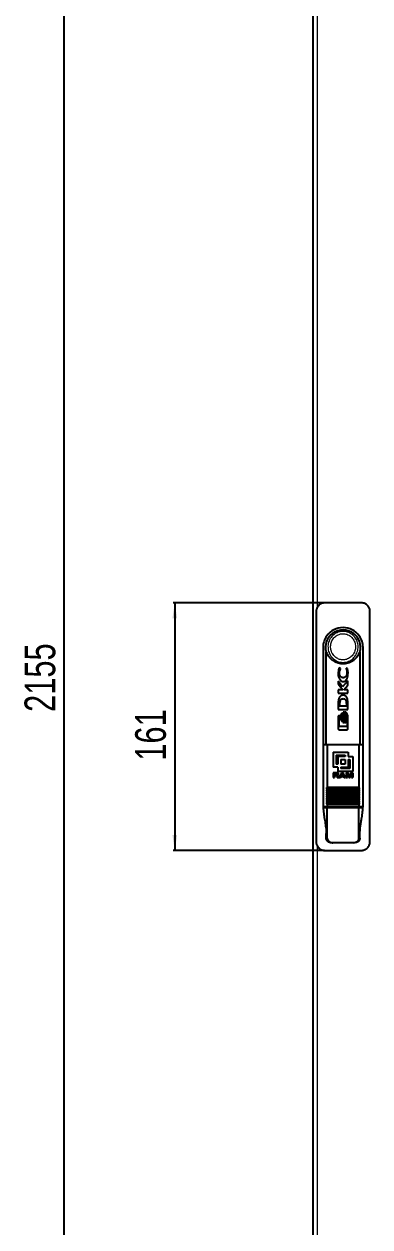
# Model space of a CAD drawing. Header units: millimetres. Extents: x -367 to 1520, y -1456 to 1043.
# Drawn here: x -367 to -142, y -522 to 261 of the extents above; entities that cross this region are included whole.
import ezdxf

# ---------------------------------------------------------------- set-up
doc = ezdxf.new("R2010")
doc.units = ezdxf.units.MM
doc.layers.add('FORMAT', color=7, linetype='Continuous')
doc.styles.add('SLDTEXTSTYLE0', font='TXT', dxfattribs={"width": 0.75})
doc.dimstyles.new('SLDDIMSTYLE0', dxfattribs={"dimtxt": 20, "dimasz": 10, "dimexe": 0, "dimexo": 0.0625, "dimgap": 5, "dimtad": 2, "dimdec": 1, "dimrnd": 1e-09, "dimzin": 12, "dimdsep": 46, "dimtxsty": 'SLDTEXTSTYLE0', "dimsah": 1, "dimcen": 0.09, "dimadec": 0, "dimazin": 3, "dimtfac": 1, "dimtofl": 0, "dimtmove": 0, "dimatfit": 3, "dimfxl": 0, "dimfrac": 2, "dimtolj": 1, "dimtzin": 12, "dimarcsym": 0})

# ---------------------------------------------------------------- blocks, each defined once
blk = doc.blocks.new('_D_1')
at = {"layer": 'FORMAT'}
for p, q in [((-178.99, 880.88), (-341.98, 880.88)), ((-340.98, -1274.12), (-340.98, 880.88)), ((-178.99, -1274.12), (-341.98, -1274.12))]:
    blk.add_line(p, q, dxfattribs=at)
for points in [[(-340.98, 880.88), (-342.52, 870.88), (-339.44, 870.88)], [(-340.98, -1274.12), (-339.44, -1264.12), (-342.52, -1264.12)]]:
    blk.add_solid(points, dxfattribs=at)
at = {"layer": 'FORMAT', "insert": (-366.76, -187.04), "char_height": 20, "attachment_point": 1, "rotation": 90, "style": 'SLDTEXTSTYLE0'}
blk.add_mtext('2155', dxfattribs=at)
blk = doc.blocks.new('_D_2')
at = {"layer": 'FORMAT'}
for p, q in [((-171.49, -116.12), (-269.98, -116.12)), ((-268.98, -116.12), (-268.98, -277.12)), ((-171.49, -277.12), (-269.98, -277.12))]:
    blk.add_line(p, q, dxfattribs=at)
for points in [[(-268.98, -116.12), (-270.52, -126.12), (-267.44, -126.12)], [(-268.98, -277.12), (-267.44, -267.12), (-270.52, -267.12)]]:
    blk.add_solid(points, dxfattribs=at)
at = {"layer": 'FORMAT', "insert": (-294.76, -218.79), "char_height": 20, "attachment_point": 1, "rotation": 90, "style": 'SLDTEXTSTYLE0'}
blk.add_mtext('161', dxfattribs=at)

msp = doc.modelspace()

# ---------------------------------------------------------------- linework, layer by layer
at = {"color": 7, "linetype": 'Continuous', "lineweight": 25}
for p, q in [((-178.98, -1274.12), (-178.98, 880.88)), ((-147.48, -116.12), (-171.48, -116.12)), ((-176.98, -121.62), (-176.98, -271.62)), ((-141.98, -271.62), (-141.98, -121.62)), ((-172.48, -145.12), (-172.48, -248.12)), ((-170.48, -208.12), (-170.48, -148.12)), ((-170.48, -148.12), (-170.47, -148.12)), ((-148.48, -148.12), (-148.48, -208.12)), ((-148.48, -148.12), (-148.48, -148.12)), ((-146.48, -248.12), (-146.48, -145.12)), ((-162.17, -158.44), (-162.7, -161.6)), ((-161.09, -158.82), (-162.17, -158.44)), ((-161.09, -159.11), (-161.09, -158.82)), ((-156.69, -158.84), (-157.49, -158.56)), ((-157.49, -158.56), (-157.49, -158.8)), ((-156.25, -161.62), (-156.69, -158.84)), ((-159.83, -170.79), (-162.62, -166.99)), ((-162.62, -166.99), (-162.62, -168.69)), ((-162.62, -168.69), (-159.67, -172.68)), ((-156.33, -166.9), (-159.83, -170.79)), ((-158.97, -172.68), (-156.33, -169.64)), ((-156.33, -169.64), (-156.33, -166.9)), ((-159.67, -172.68), (-162.62, -172.68)), ((-162.62, -172.68), (-162.62, -174.9)), ((-162.62, -174.9), (-156.33, -174.9)), ((-156.33, -172.68), (-158.97, -172.68)), ((-156.36, -180.48), (-156.53, -178.86)), ((-156.33, -174.9), (-156.33, -172.68)), ((-162.62, -181.3), (-162.62, -185.54)), ((-162.62, -185.54), (-156.33, -185.54)), ((-161.66, -180.64), (-161.74, -181.61)), ((-161.74, -181.61), (-161.74, -183.17)), ((-161.74, -183.17), (-157.11, -183.17)), ((-159.52, -187.77), (-159.75, -187.62)), ((-158.78, -187.24), (-159.45, -187.24)), ((-157.69, -187.24), (-158.38, -187.24)), ((-157.11, -183.17), (-157.11, -181.75)), ((-156.33, -181.48), (-156.36, -180.48)), ((-156.33, -181.5), (-156.33, -181.48)), ((-156.33, -181.52), (-156.33, -181.5)), ((-156.33, -185.54), (-156.33, -181.52)), ((-162.62, -190.12), (-162.62, -197.97)), ((-162.11, -196.51), (-162.11, -190.26)), ((-162.11, -190.26), (-161.53, -190.26)), ((-161.53, -189.47), (-161.96, -189.47)), ((-161.53, -190.26), (-161.53, -189.47)), ((-159.8, -193.44), (-159.54, -193.3)), ((-159.6, -193.91), (-158.93, -193.91)), ((-159.39, -193.19), (-159.14, -192.91)), ((-159.14, -188.17), (-159.38, -187.89)), ((-159.04, -190.54), (-158.76, -188.98)), ((-158.76, -192.11), (-159.04, -190.54)), ((-158.76, -188.98), (-158.99, -188.42)), ((-158.99, -192.67), (-158.76, -192.11)), ((-158.53, -193.91), (-157.84, -193.91)), ((-156.82, -192.83), (-156.82, -196.51)), ((-156.33, -197.97), (-156.33, -190.12)), ((-156.82, -196.51), (-162.11, -196.51)), ((-161.96, -198.62), (-156.99, -198.62)), ((-172.44, -208.12), (-172.44, -248.62)), ((-172.44, -208.12), (-169.82, -208.12)), ((-169.82, -208.12), (-149.13, -208.12)), ((-169.82, -208.12), (-169.82, -236.12)), ((-149.13, -208.12), (-149.13, -236.12)), ((-149.13, -208.12), (-146.51, -208.12)), ((-146.51, -208.12), (-146.51, -248.62)), ((-165.82, -213.12), (-156.06, -213.12)), ((-165.82, -213.12), (-165.82, -222.88)), ((-163.87, -215.07), (-163.87, -220.93)), ((-163.87, -215.07), (-158.01, -215.07)), ((-162.89, -216.05), (-162.89, -220.93)), ((-158.01, -216.05), (-162.89, -216.05)), ((-160.94, -218), (-160.94, -220.93)), ((-160.94, -218), (-158.01, -218)), ((-158.01, -215.07), (-158.01, -216.05)), ((-158.01, -218), (-158.01, -220.93)), ((-156.06, -213.12), (-156.06, -216.05)), ((-156.06, -216.05), (-153.13, -216.05)), ((-156.06, -218), (-156.06, -222.88)), ((-156.06, -218), (-155.08, -218)), ((-155.08, -218), (-155.08, -223.86)), ((-153.13, -216.05), (-153.13, -225.81)), ((-162.89, -222.88), (-165.82, -222.88)), ((-163.75, -226.68), (-165.82, -226.68)), ((-165.82, -226.68), (-165.82, -229.65)), ((-162.89, -220.93), (-163.87, -220.93)), ((-162.89, -222.88), (-162.89, -225.81)), ((-153.13, -225.81), (-162.89, -225.81)), ((-160.44, -226.68), (-161.97, -229.65)), ((-158.01, -220.93), (-160.94, -220.93)), ((-160.94, -222.88), (-160.94, -223.86)), ((-160.94, -222.88), (-156.06, -222.88)), ((-155.08, -223.86), (-160.94, -223.86)), ((-159.41, -226.68), (-160.44, -226.68)), ((-157.86, -229.65), (-159.41, -226.68)), ((-156.09, -226.68), (-157.4, -226.68)), ((-157.4, -226.68), (-157.4, -229.65)), ((-155.23, -228.94), (-156.09, -226.68)), ((-154.39, -226.68), (-155.23, -228.94)), ((-153.06, -226.68), (-154.39, -226.68)), ((-153.06, -226.68), (-153.06, -229.65)), ((-165.82, -229.65), (-164.94, -229.65)), ((-164.94, -227.18), (-164.94, -227.98)), ((-164.94, -227.18), (-163.87, -227.18)), ((-163.91, -227.98), (-164.94, -227.98)), ((-164.94, -228.47), (-164.94, -229.65)), ((-164.94, -228.47), (-164.01, -228.47)), ((-163.38, -228.95), (-163.37, -229.27)), ((-163.24, -229.65), (-162.28, -229.65)), ((-162.45, -229.22), (-162.47, -228.86)), ((-162.45, -229.22), (-162.45, -229.23)), ((-162.28, -229.56), (-162.28, -229.65)), ((-161.97, -229.65), (-161.04, -229.65)), ((-161.04, -229.65), (-160.75, -229.04)), ((-160.75, -229.04), (-159.08, -229.04)), ((-160.52, -228.55), (-159.92, -227.28)), ((-159.32, -228.55), (-160.52, -228.55)), ((-159.92, -227.28), (-159.32, -228.55)), ((-159.08, -229.04), (-158.79, -229.65)), ((-158.79, -229.65), (-157.86, -229.65)), ((-157.4, -229.65), (-156.56, -229.65)), ((-156.56, -227.26), (-156.56, -229.65)), ((-156.56, -227.26), (-155.69, -229.65)), ((-155.69, -229.65), (-154.77, -229.65)), ((-154.77, -229.65), (-153.9, -227.26)), ((-153.9, -227.26), (-153.9, -229.65)), ((-153.9, -229.65), (-153.06, -229.65)), ((-170.08, -236.22), (-169.87, -236.22)), ((-149.08, -236.22), (-169.87, -236.22)), ((-149.08, -237.62), (-169.87, -237.62)), ((-149.08, -239.02), (-169.87, -239.02)), ((-149.08, -240.42), (-169.87, -240.42)), ((-149.08, -241.82), (-169.87, -241.82)), ((-149.08, -236.22), (-148.88, -236.22)), ((-172.44, -248.62), (-169.82, -248.62)), ((-172.44, -249.12), (-169.82, -249.12)), ((-170.48, -249.12), (-170.48, -248.62)), ((-149.08, -243.22), (-169.87, -243.22)), ((-149.08, -244.62), (-169.87, -244.62)), ((-149.08, -246.02), (-169.87, -246.02)), ((-169.82, -247.32), (-169.82, -248.62)), ((-169.82, -248.62), (-149.13, -248.62)), ((-169.82, -269.12), (-169.82, -249.12)), ((-169.82, -249.12), (-149.13, -249.12)), ((-149.13, -247.32), (-149.13, -248.62)), ((-149.13, -248.62), (-146.51, -248.62)), ((-149.13, -269.12), (-149.13, -249.12)), ((-149.13, -249.12), (-146.51, -249.12)), ((-148.48, -248.62), (-148.48, -249.12)), ((-170.44, -269.12), (-170.44, -266.03)), ((-148.52, -269.12), (-148.52, -266.03)), ((-166.2, -272.12), (-167.14, -272.12)), ((-152.75, -272.12), (-166.2, -272.12)), ((-151.81, -272.12), (-152.75, -272.12)), ((-171.48, -277.12), (-147.48, -277.12))]:
    msp.add_line(p, q, dxfattribs=at)
at = {"color": 8, "linetype": 'Continuous', "lineweight": 18}
for p, q in [((-176.38, 878.28), (-176.38, -119.15)), ((-169.82, -236.12), (-149.13, -236.12)), ((-170.44, -269.12), (-169.82, -269.12)), ((-149.13, -269.12), (-148.52, -269.12)), ((-176.38, -274.11), (-176.38, -1271.52))]:
    msp.add_line(p, q, dxfattribs=at)
at = {"color": 7, "linetype": 'Continuous', "lineweight": 25}
for centre, radius, start, end in [((-159.48, -145.12), 13, 35.39435, 144.60565), ((-159.48, -145.12), 13, 144.60565, 180), ((-159.48, -145.12), 11.4, 344.74488, 195.25752), ((-159.48, -145.12), 13, 0, 35.39435), ((-159.48, -248.12), 13, 180, 184.41172), ((-159.48, -248.12), 13, 355.58829, 0)]:
    msp.add_arc(centre, radius, start, end, dxfattribs=at)
for points, knots in [([(-171.48, -116.12), (-171.55, -116.12), (-171.78, -116.12), (-172.16, -116.16), (-172.62, -116.23), (-173, -116.33), (-173.4, -116.46), (-173.82, -116.63), (-174.29, -116.89), (-174.65, -117.12), (-175.05, -117.43), (-175.48, -117.83), (-175.88, -118.3), (-176.22, -118.82), (-176.51, -119.37), (-176.73, -119.95), (-176.87, -120.49), (-176.96, -121.01), (-176.97, -121.42), (-176.98, -121.62)], [0, 0, 0, 0, 0.026495, 0.079728, 0.133428, 0.187603, 0.214828, 0.281033, 0.343431, 0.401461, 0.429631, 0.518987, 0.603551, 0.644369, 0.733725, 0.818289, 0.859107, 0.929331, 1, 1, 1, 1]), ([(-141.98, -121.62), (-141.99, -121.31), (-142.02, -120.7), (-142.26, -119.8), (-142.64, -118.94), (-143.16, -118.17), (-143.8, -117.49), (-144.54, -116.94), (-145.37, -116.51), (-146.16, -116.26), (-146.87, -116.14), (-147.27, -116.13), (-147.48, -116.12)], [0, 0, 0, 0, 0.105841, 0.214751, 0.320592, 0.429503, 0.535345, 0.644257, 0.7501, 0.859012, 0.929074, 1, 1, 1, 1]), ([(-148.48, -148.12), (-148.51, -148.21), (-148.58, -148.4), (-148.72, -148.43), (-148.84, -148.4), (-148.89, -148.33), (-148.92, -148.34), (-148.95, -148.38), (-149.03, -148.53), (-149.19, -148.9), (-149.44, -149.48), (-149.89, -150.37), (-150.58, -151.42), (-151.64, -152.63), (-152.96, -153.74), (-154.53, -154.67), (-156.26, -155.34), (-158.09, -155.71), (-159.97, -155.79), (-161.84, -155.55), (-163.66, -155), (-165.34, -154.17), (-166.87, -153.06), (-168.02, -151.86), (-168.87, -150.68), (-169.37, -149.79), (-169.7, -149.03), (-169.88, -148.62), (-169.99, -148.41), (-170.02, -148.36), (-170.05, -148.34), (-170.08, -148.35), (-170.16, -148.42), (-170.28, -148.43), (-170.4, -148.33), (-170.45, -148.19), (-170.47, -148.12)], [0, 0, 0, 0, 0.029866, 0.060771, 0.080581, 0.084244, 0.085862, 0.08847, 0.091879, 0.103764, 0.126235, 0.148889, 0.193609, 0.239219, 0.292874, 0.34803, 0.402686, 0.458886, 0.514249, 0.571205, 0.626758, 0.683939, 0.739166, 0.796042, 0.832708, 0.869862, 0.888172, 0.906854, 0.910284, 0.912985, 0.914825, 0.916689, 0.924521, 0.95598, 0.977796, 1, 1, 1, 1]), ([(-162.7, -161.6), (-162.68, -162.19), (-162.62, -163.37), (-162.12, -165.08), (-161.38, -166.39), (-160.56, -167.04), (-160, -167.27), (-159.71, -167.3), (-159.56, -167.31)], [0, 0, 0, 0, 0.250282, 0.499393, 0.748791, 0.874699, 0.937286, 1, 1, 1, 1]), ([(-161.88, -161.54), (-161.85, -161.1), (-161.79, -160.23), (-161.32, -159.48), (-161.09, -159.11)], [0, 0, 0, 0, 0.500963, 1, 1, 1, 1]), ([(-159.41, -164.8), (-159.59, -164.79), (-159.97, -164.75), (-160.48, -164.49), (-160.92, -164.14), (-161.4, -163.55), (-161.8, -162.67), (-161.85, -161.92), (-161.88, -161.54)], [0, 0, 0, 0, 0.124416, 0.248357, 0.373982, 0.500169, 0.7494, 1, 1, 1, 1]), ([(-159.56, -167.31), (-159.25, -167.28), (-158.63, -167.23), (-157.81, -166.76), (-157.2, -166.06), (-156.64, -164.96), (-156.3, -163.45), (-156.27, -162.23), (-156.25, -161.62)], [0, 0, 0, 0, 0.125262, 0.250124, 0.375384, 0.500707, 0.750322, 1, 1, 1, 1]), ([(-156.94, -161.54), (-156.96, -161.92), (-157.02, -162.67), (-157.41, -163.54), (-157.88, -164.13), (-158.32, -164.5), (-158.84, -164.75), (-159.22, -164.79), (-159.41, -164.8)], [0, 0, 0, 0, 0.249965, 0.497821, 0.623014, 0.748581, 0.874284, 1, 1, 1, 1]), ([(-157.49, -158.8), (-157.33, -159.24), (-156.99, -160.12), (-156.95, -161.07), (-156.94, -161.54)], [0, 0, 0, 0, 0.500084, 1, 1, 1, 1]), ([(-161.97, -177.77), (-162.1, -178.04), (-162.36, -178.59), (-162.56, -179.79), (-162.59, -180.7), (-162.62, -181.3)], [0, 0, 0, 0, 0.249362, 0.499672, 1, 1, 1, 1]), ([(-156.53, -178.86), (-156.62, -178.56), (-156.8, -177.96), (-157.31, -177.17), (-158, -176.54), (-158.86, -176.13), (-159.81, -176.09), (-160.7, -176.4), (-161.44, -177), (-161.79, -177.51), (-161.97, -177.77)], [0, 0, 0, 0, 0.125557, 0.25014, 0.375477, 0.500068, 0.624419, 0.749377, 0.874071, 1, 1, 1, 1]), ([(-159.46, -178.62), (-159.74, -178.63), (-160.17, -178.64), (-160.71, -178.82), (-161.06, -179.07), (-161.3, -179.42), (-161.52, -179.95), (-161.6, -180.36), (-161.66, -180.64)], [0, 0, 0, 0, 0.249432, 0.37514, 0.499356, 0.623458, 0.749245, 1, 1, 1, 1]), ([(-157.11, -181.75), (-157.12, -181.38), (-157.14, -180.63), (-157.34, -179.67), (-157.82, -179.07), (-158.49, -178.67), (-159.07, -178.64), (-159.46, -178.62)], [0, 0, 0, 0, 0.248427, 0.497372, 0.622903, 0.74851, 1, 1, 1, 1]), ([(-159.75, -187.62), (-159.88, -187.68), (-160.13, -187.81), (-160.55, -188.22), (-160.9, -188.85), (-161.15, -189.68), (-161.18, -190.25), (-161.19, -190.54)], [0, 0, 0, 0, 0.1246, 0.248977, 0.500405, 0.749333, 1, 1, 1, 1]), ([(-160.68, -190.54), (-160.64, -190.02), (-160.56, -189.24), (-160.11, -188.28), (-159.71, -187.94), (-159.52, -187.77)], [0, 0, 0, 0, 0.4989654, 0.749922, 1, 1, 1, 1]), ([(-159.45, -187.24), (-159.32, -187.33), (-159.06, -187.51), (-158.69, -188.01), (-158.22, -188.99), (-158.15, -189.92), (-158.11, -190.54)], [0, 0, 0, 0, 0.1256783, 0.2511395, 0.5015899, 1, 1, 1, 1]), ([(-157.43, -190.54), (-157.48, -189.92), (-157.55, -189), (-158.01, -188.01), (-158.39, -187.51), (-158.65, -187.33), (-158.78, -187.24)], [0, 0, 0, 0, 0.496168, 0.747703, 0.874111, 1, 1, 1, 1]), ([(-158.38, -187.24), (-158.25, -187.33), (-158, -187.51), (-157.62, -188.01), (-157.15, -188.99), (-157.09, -189.92), (-157.04, -190.54)], [0, 0, 0, 0, 0.125677, 0.251137, 0.501585, 1, 1, 1, 1]), ([(-156.33, -190.12), (-156.35, -189.85), (-156.4, -189.3), (-156.7, -188.53), (-157.02, -187.93), (-157.35, -187.48), (-157.57, -187.32), (-157.69, -187.24)], [0, 0, 0, 0, 0.249822, 0.49931, 0.748741, 0.874879, 1, 1, 1, 1]), ([(-161.96, -189.47), (-162.05, -189.48), (-162.22, -189.5), (-162.44, -189.65), (-162.56, -189.83), (-162.61, -189.99), (-162.62, -190.08), (-162.62, -190.12)], [0, 0, 0, 0, 0.249445, 0.498999, 0.74851, 0.873859, 1, 1, 1, 1]), ([(-161.19, -190.54), (-161.18, -190.82), (-161.15, -191.38), (-160.91, -192.2), (-160.57, -192.82), (-160.18, -193.24), (-159.93, -193.37), (-159.8, -193.44)], [0, 0, 0, 0, 0.2487307, 0.4973773, 0.750528, 0.8752331, 1, 1, 1, 1]), ([(-159.54, -193.3), (-159.73, -193.13), (-160.12, -192.78), (-160.56, -191.83), (-160.64, -191.06), (-160.68, -190.54)], [0, 0, 0, 0, 0.249575, 0.500842, 1, 1, 1, 1]), ([(-159.38, -187.89), (-159.55, -188.06), (-159.88, -188.42), (-160.28, -189.33), (-160.34, -190.05), (-160.38, -190.54)], [0, 0, 0, 0, 0.2501927, 0.5001584, 1, 1, 1, 1]), ([(-160.38, -190.54), (-160.34, -191.02), (-160.28, -191.75), (-159.89, -192.65), (-159.55, -193.01), (-159.39, -193.19)], [0, 0, 0, 0, 0.499584, 0.749527, 1, 1, 1, 1]), ([(-159.87, -190.54), (-159.84, -190.12), (-159.8, -189.48), (-159.5, -188.69), (-159.26, -188.34), (-159.14, -188.17)], [0, 0, 0, 0, 0.50146, 0.750257, 1, 1, 1, 1]), ([(-159.14, -192.91), (-159.26, -192.74), (-159.5, -192.39), (-159.79, -191.59), (-159.84, -190.96), (-159.87, -190.54)], [0, 0, 0, 0, 0.250895, 0.500775, 1, 1, 1, 1]), ([(-158.11, -190.54), (-158.16, -191.19), (-158.23, -192.16), (-158.75, -193.18), (-159.17, -193.68), (-159.46, -193.83), (-159.6, -193.91)], [0, 0, 0, 0, 0.497146, 0.748374, 0.87465, 1, 1, 1, 1]), ([(-158.99, -188.42), (-159.16, -188.75), (-159.49, -189.42), (-159.53, -190.17), (-159.55, -190.54)], [0, 0, 0, 0, 0.498433, 1, 1, 1, 1]), ([(-159.55, -190.54), (-159.53, -190.92), (-159.49, -191.67), (-159.16, -192.34), (-158.99, -192.67)], [0, 0, 0, 0, 0.501471, 1, 1, 1, 1]), ([(-158.93, -193.91), (-158.78, -193.83), (-158.49, -193.68), (-158.07, -193.18), (-157.56, -192.16), (-157.48, -191.19), (-157.43, -190.54)], [0, 0, 0, 0, 0.125292, 0.251009, 0.501049, 1, 1, 1, 1]), ([(-157.04, -190.54), (-157.09, -191.19), (-157.16, -192.16), (-157.68, -193.18), (-158.1, -193.68), (-158.39, -193.83), (-158.53, -193.91)], [0, 0, 0, 0, 0.497154, 0.74838, 0.874653, 1, 1, 1, 1]), ([(-157.84, -193.91), (-157.72, -193.85), (-157.5, -193.74), (-157.13, -193.39), (-156.94, -193.05), (-156.82, -192.83)], [0, 0, 0, 0, 0.248111, 0.495863, 1, 1, 1, 1]), ([(-162.62, -197.97), (-162.62, -198.01), (-162.61, -198.1), (-162.56, -198.26), (-162.44, -198.44), (-162.22, -198.59), (-162.05, -198.61), (-161.96, -198.62)], [0, 0, 0, 0, 0.125388, 0.250591, 0.500192, 0.749805, 1, 1, 1, 1]), ([(-156.99, -198.62), (-156.9, -198.61), (-156.73, -198.59), (-156.51, -198.44), (-156.39, -198.26), (-156.34, -198.1), (-156.33, -198.01), (-156.33, -197.97)], [0, 0, 0, 0, 0.249437, 0.498997, 0.748516, 0.87386, 1, 1, 1, 1]), ([(-162.35, -227.52), (-162.36, -227.42), (-162.37, -227.26), (-162.49, -227.05), (-162.68, -226.88), (-163.1, -226.7), (-163.48, -226.69), (-163.75, -226.68)], [0, 0, 0, 0, 0.149141, 0.264134, 0.378852, 0.560232, 1, 1, 1, 1]), ([(-164.01, -228.47), (-163.9, -228.47), (-163.75, -228.48), (-163.57, -228.54), (-163.48, -228.6), (-163.42, -228.71), (-163.39, -228.83), (-163.38, -228.92), (-163.38, -228.95)], [0, 0, 0, 0, 0.362307, 0.499762, 0.603895, 0.707751, 0.888159, 1, 1, 1, 1]), ([(-163.23, -227.58), (-163.23, -227.62), (-163.24, -227.7), (-163.29, -227.8), (-163.38, -227.88), (-163.59, -227.97), (-163.78, -227.97), (-163.91, -227.98)], [0, 0, 0, 0, 0.144848, 0.259554, 0.374146, 0.548842, 1, 1, 1, 1]), ([(-163.87, -227.18), (-163.74, -227.18), (-163.55, -227.19), (-163.36, -227.29), (-163.27, -227.38), (-163.23, -227.48), (-163.23, -227.55), (-163.23, -227.58)], [0, 0, 0, 0, 0.464779, 0.639498, 0.766783, 0.894486, 1, 1, 1, 1]), ([(-163.37, -229.27), (-163.36, -229.3), (-163.36, -229.37), (-163.33, -229.5), (-163.29, -229.59), (-163.24, -229.64), (-163.24, -229.65)], [0, 0, 0, 0, 0.2561394, 0.5126978, 0.9190221, 1, 1, 1, 1]), ([(-162.99, -228.21), (-162.88, -228.18), (-162.7, -228.13), (-162.49, -227.96), (-162.38, -227.77), (-162.35, -227.61), (-162.35, -227.53), (-162.35, -227.52)], [0, 0, 0, 0, 0.331473, 0.546481, 0.762526, 0.960277, 1, 1, 1, 1]), ([(-162.47, -228.86), (-162.48, -228.76), (-162.49, -228.6), (-162.6, -228.4), (-162.76, -228.28), (-162.9, -228.24), (-162.99, -228.21)], [0, 0, 0, 0, 0.336422, 0.52346, 0.710673, 1, 1, 1, 1]), ([(-162.28, -229.56), (-162.3, -229.55), (-162.35, -229.52), (-162.41, -229.44), (-162.44, -229.34), (-162.45, -229.26), (-162.45, -229.23)], [0, 0, 0, 0, 0.20263, 0.420406, 0.728008, 1, 1, 1, 1]), ([(-169.82, -237.52), (-169.86, -237.3), (-169.93, -236.98), (-170.01, -236.54), (-170.06, -236.33), (-170.08, -236.22)], [0, 0, 0, 0, 0.499993, 0.749996, 1, 1, 1, 1]), ([(-169.82, -238.92), (-169.86, -238.7), (-169.93, -238.38), (-170.01, -237.94), (-170.06, -237.73), (-170.08, -237.62)], [0, 0, 0, 0, 0.499993, 0.749996, 1, 1, 1, 1]), ([(-169.82, -240.32), (-169.86, -240.1), (-169.93, -239.78), (-170.01, -239.34), (-170.06, -239.13), (-170.08, -239.02)], [0, 0, 0, 0, 0.499993, 0.749996, 1, 1, 1, 1]), ([(-169.82, -241.72), (-169.86, -241.5), (-169.93, -241.18), (-170.01, -240.74), (-170.06, -240.53), (-170.08, -240.42)], [0, 0, 0, 0, 0.499993, 0.749996, 1, 1, 1, 1]), ([(-169.82, -243.12), (-169.86, -242.9), (-169.93, -242.58), (-170.01, -242.14), (-170.06, -241.93), (-170.08, -241.82)], [0, 0, 0, 0, 0.4999933, 0.7499958, 1, 1, 1, 1]), ([(-169.87, -236.22), (-169.86, -236.22), (-169.85, -236.21), (-169.83, -236.19), (-169.82, -236.16), (-169.82, -236.14), (-169.82, -236.12), (-169.82, -236.12)], [0, 0, 0, 0, 0.295691, 0.568687, 0.759853, 0.951912, 1, 1, 1, 1]), ([(-169.87, -237.62), (-169.86, -237.62), (-169.85, -237.61), (-169.83, -237.59), (-169.82, -237.56), (-169.82, -237.54), (-169.82, -237.52), (-169.82, -237.52)], [0, 0, 0, 0, 0.295691, 0.568687, 0.759853, 0.951912, 1, 1, 1, 1]), ([(-169.87, -239.02), (-169.86, -239.02), (-169.85, -239.01), (-169.83, -238.99), (-169.82, -238.96), (-169.82, -238.94), (-169.82, -238.92), (-169.82, -238.92)], [0, 0, 0, 0, 0.2956914, 0.5686867, 0.7598531, 0.9519121, 1, 1, 1, 1]), ([(-169.87, -240.42), (-169.86, -240.42), (-169.85, -240.41), (-169.83, -240.39), (-169.82, -240.36), (-169.82, -240.34), (-169.82, -240.32), (-169.82, -240.32)], [0, 0, 0, 0, 0.2956914, 0.5686867, 0.7598531, 0.9519121, 1, 1, 1, 1]), ([(-169.87, -241.82), (-169.86, -241.82), (-169.85, -241.81), (-169.83, -241.79), (-169.82, -241.76), (-169.82, -241.74), (-169.82, -241.72), (-169.82, -241.72)], [0, 0, 0, 0, 0.295691, 0.568687, 0.759853, 0.951912, 1, 1, 1, 1]), ([(-149.13, -237.52), (-151.06, -237.52), (-154.91, -237.52), (-161.83, -237.52), (-166.79, -237.52), (-169.82, -237.52)], [0, 0, 0, 0, 0.280051, 0.560047, 1, 1, 1, 1]), ([(-149.13, -238.92), (-151.06, -238.92), (-154.91, -238.92), (-161.83, -238.92), (-166.79, -238.92), (-169.82, -238.92)], [0, 0, 0, 0, 0.280051, 0.560047, 1, 1, 1, 1]), ([(-149.13, -240.32), (-151.06, -240.32), (-154.91, -240.32), (-161.83, -240.32), (-166.79, -240.32), (-169.82, -240.32)], [0, 0, 0, 0, 0.280051, 0.560047, 1, 1, 1, 1]), ([(-149.13, -241.72), (-151.06, -241.72), (-154.91, -241.72), (-161.83, -241.72), (-166.79, -241.72), (-169.82, -241.72)], [0, 0, 0, 0, 0.280051, 0.560047, 1, 1, 1, 1]), ([(-149.13, -236.12), (-149.13, -236.13), (-149.13, -236.15), (-149.12, -236.18), (-149.11, -236.2), (-149.1, -236.21), (-149.09, -236.22), (-149.08, -236.22)], [0, 0, 0, 0, 0.1717087, 0.3429843, 0.5250053, 0.735802, 1, 1, 1, 1]), ([(-148.88, -236.22), (-148.9, -236.33), (-148.95, -236.6), (-149.03, -237.03), (-149.1, -237.36), (-149.13, -237.52)], [0, 0, 0, 0, 0.249996, 0.624995, 1, 1, 1, 1]), ([(-149.13, -237.52), (-149.13, -237.53), (-149.13, -237.55), (-149.12, -237.58), (-149.11, -237.6), (-149.1, -237.61), (-149.09, -237.62), (-149.08, -237.62)], [0, 0, 0, 0, 0.171709, 0.342984, 0.525005, 0.735802, 1, 1, 1, 1]), ([(-148.88, -237.62), (-148.9, -237.73), (-148.95, -238), (-149.03, -238.43), (-149.1, -238.76), (-149.13, -238.92)], [0, 0, 0, 0, 0.249996, 0.624995, 1, 1, 1, 1]), ([(-149.13, -238.92), (-149.13, -238.93), (-149.13, -238.95), (-149.12, -238.98), (-149.11, -239), (-149.1, -239.01), (-149.09, -239.02), (-149.08, -239.02)], [0, 0, 0, 0, 0.1717087, 0.3429843, 0.5250053, 0.735802, 1, 1, 1, 1]), ([(-148.88, -239.02), (-148.9, -239.13), (-148.95, -239.4), (-149.03, -239.83), (-149.1, -240.16), (-149.13, -240.32)], [0, 0, 0, 0, 0.249996, 0.624995, 1, 1, 1, 1]), ([(-149.13, -240.32), (-149.13, -240.33), (-149.13, -240.35), (-149.12, -240.38), (-149.11, -240.4), (-149.1, -240.41), (-149.09, -240.42), (-149.08, -240.42)], [0, 0, 0, 0, 0.171709, 0.342984, 0.525005, 0.735802, 1, 1, 1, 1]), ([(-148.88, -240.42), (-148.9, -240.53), (-148.95, -240.8), (-149.03, -241.23), (-149.1, -241.56), (-149.13, -241.72)], [0, 0, 0, 0, 0.249996, 0.6249953, 1, 1, 1, 1]), ([(-149.13, -241.72), (-149.13, -241.73), (-149.13, -241.75), (-149.12, -241.78), (-149.11, -241.8), (-149.1, -241.81), (-149.09, -241.82), (-149.08, -241.82)], [0, 0, 0, 0, 0.171709, 0.342984, 0.525005, 0.735802, 1, 1, 1, 1]), ([(-148.88, -241.82), (-148.9, -241.93), (-148.95, -242.2), (-149.03, -242.63), (-149.1, -242.96), (-149.13, -243.12)], [0, 0, 0, 0, 0.249996, 0.624995, 1, 1, 1, 1]), ([(-172.44, -249.12), (-172.39, -249.75), (-172.3, -251.01), (-172.08, -252.86), (-171.82, -254.74), (-171.61, -256.02), (-171.51, -256.67)], [0, 0, 0, 0, 0.249645, 0.499697, 0.749684, 1, 1, 1, 1]), ([(-169.82, -244.52), (-169.86, -244.3), (-169.93, -243.98), (-170.01, -243.54), (-170.06, -243.33), (-170.08, -243.22)], [0, 0, 0, 0, 0.499993, 0.749996, 1, 1, 1, 1]), ([(-169.82, -245.92), (-169.86, -245.7), (-169.93, -245.38), (-170.01, -244.94), (-170.06, -244.73), (-170.08, -244.62)], [0, 0, 0, 0, 0.499993, 0.749996, 1, 1, 1, 1]), ([(-169.82, -247.32), (-169.86, -247.1), (-169.93, -246.78), (-170.01, -246.34), (-170.06, -246.13), (-170.08, -246.02)], [0, 0, 0, 0, 0.499993, 0.749996, 1, 1, 1, 1]), ([(-169.87, -243.22), (-169.86, -243.22), (-169.85, -243.21), (-169.83, -243.19), (-169.82, -243.16), (-169.82, -243.14), (-169.82, -243.12), (-169.82, -243.12)], [0, 0, 0, 0, 0.295691, 0.568687, 0.759853, 0.951912, 1, 1, 1, 1]), ([(-169.87, -244.62), (-169.86, -244.62), (-169.85, -244.61), (-169.83, -244.59), (-169.82, -244.56), (-169.82, -244.54), (-169.82, -244.52), (-169.82, -244.52)], [0, 0, 0, 0, 0.295691, 0.568687, 0.759853, 0.951912, 1, 1, 1, 1]), ([(-169.87, -246.02), (-169.86, -246.02), (-169.85, -246.01), (-169.83, -245.99), (-169.82, -245.96), (-169.82, -245.94), (-169.82, -245.92), (-169.82, -245.92)], [0, 0, 0, 0, 0.295691, 0.568687, 0.759853, 0.951912, 1, 1, 1, 1]), ([(-149.13, -243.12), (-151.06, -243.12), (-154.91, -243.12), (-161.83, -243.12), (-166.79, -243.12), (-169.82, -243.12)], [0, 0, 0, 0, 0.2800507, 0.5600468, 1, 1, 1, 1]), ([(-149.13, -244.52), (-151.06, -244.52), (-154.91, -244.52), (-161.83, -244.52), (-166.79, -244.52), (-169.82, -244.52)], [0, 0, 0, 0, 0.280051, 0.560047, 1, 1, 1, 1]), ([(-149.13, -245.92), (-151.06, -245.92), (-154.91, -245.92), (-161.83, -245.92), (-166.79, -245.92), (-169.82, -245.92)], [0, 0, 0, 0, 0.280051, 0.560047, 1, 1, 1, 1]), ([(-149.13, -247.32), (-151.06, -247.32), (-154.91, -247.32), (-161.83, -247.32), (-166.79, -247.32), (-169.82, -247.32)], [0, 0, 0, 0, 0.280051, 0.560047, 1, 1, 1, 1]), ([(-149.13, -243.12), (-149.13, -243.13), (-149.13, -243.15), (-149.12, -243.18), (-149.11, -243.2), (-149.1, -243.21), (-149.09, -243.22), (-149.08, -243.22)], [0, 0, 0, 0, 0.171709, 0.342984, 0.525005, 0.735802, 1, 1, 1, 1]), ([(-148.88, -243.22), (-148.9, -243.33), (-148.95, -243.6), (-149.03, -244.03), (-149.1, -244.36), (-149.13, -244.52)], [0, 0, 0, 0, 0.249996, 0.624995, 1, 1, 1, 1]), ([(-149.13, -244.52), (-149.13, -244.53), (-149.13, -244.55), (-149.12, -244.58), (-149.11, -244.6), (-149.1, -244.61), (-149.09, -244.62), (-149.08, -244.62)], [0, 0, 0, 0, 0.171709, 0.342984, 0.525005, 0.735802, 1, 1, 1, 1]), ([(-148.88, -244.62), (-148.9, -244.73), (-148.95, -245), (-149.03, -245.43), (-149.1, -245.76), (-149.13, -245.92)], [0, 0, 0, 0, 0.249996, 0.624995, 1, 1, 1, 1]), ([(-149.13, -245.92), (-149.13, -245.93), (-149.13, -245.95), (-149.12, -245.98), (-149.11, -246), (-149.1, -246.01), (-149.09, -246.02), (-149.08, -246.02)], [0, 0, 0, 0, 0.171709, 0.342984, 0.525005, 0.735802, 1, 1, 1, 1]), ([(-148.88, -246.02), (-148.9, -246.13), (-148.95, -246.4), (-149.03, -246.83), (-149.1, -247.16), (-149.13, -247.32)], [0, 0, 0, 0, 0.249996, 0.624995, 1, 1, 1, 1]), ([(-147.45, -256.67), (-147.34, -256.03), (-147.14, -254.74), (-146.87, -252.87), (-146.65, -251.01), (-146.56, -249.75), (-146.51, -249.12)], [0, 0, 0, 0, 0.249412, 0.4992255, 0.7495239, 1, 1, 1, 1]), ([(-171.51, -256.67), (-171.31, -257.84), (-170.92, -260.21), (-170.49, -263.41), (-170.45, -265.41), (-170.44, -266.03)], [0, 0, 0, 0, 0.401015, 0.812371, 1, 1, 1, 1]), ([(-148.52, -266.03), (-148.5, -265.36), (-148.47, -264), (-148.24, -261.74), (-147.88, -259.26), (-147.59, -257.54), (-147.45, -256.67)], [0, 0, 0, 0, 0.200882, 0.40717, 0.701581, 1, 1, 1, 1]), ([(-176.98, -271.62), (-176.97, -271.7), (-176.97, -271.92), (-176.94, -272.31), (-176.86, -272.77), (-176.76, -273.14), (-176.61, -273.61), (-176.38, -274.14), (-176.06, -274.67), (-175.69, -275.17), (-175.27, -275.62), (-174.79, -276.02), (-174.33, -276.33), (-173.91, -276.56), (-173.41, -276.78), (-173, -276.91), (-172.57, -277.02), (-172.09, -277.1), (-171.68, -277.11), (-171.48, -277.12)], [0, 0, 0, 0, 0.026495, 0.079727, 0.133426, 0.187599, 0.214824, 0.304179, 0.388741, 0.429558, 0.518914, 0.603477, 0.644295, 0.710499, 0.772898, 0.830927, 0.859098, 0.929326, 1, 1, 1, 1]), ([(-167.14, -272.12), (-167.54, -272.08), (-168.35, -272.01), (-169.4, -271.4), (-170.13, -270.53), (-170.41, -269.71), (-170.43, -269.25), (-170.44, -269.12)], [0, 0, 0, 0, 0.244194, 0.488981, 0.716656, 0.923156, 1, 1, 1, 1]), ([(-169.82, -269.12), (-169.79, -269.42), (-169.73, -270.01), (-169.26, -270.8), (-168.55, -271.47), (-167.56, -271.96), (-166.73, -272.11), (-166.25, -272.12), (-166.2, -272.12)], [0, 0, 0, 0, 0.169896, 0.33938, 0.519039, 0.726848, 0.970472, 1, 1, 1, 1]), ([(-152.75, -272.12), (-152.24, -272.07), (-151.32, -271.98), (-150.21, -271.34), (-149.48, -270.53), (-149.16, -269.74), (-149.14, -269.26), (-149.13, -269.12)], [0, 0, 0, 0, 0.292704, 0.526599, 0.722431, 0.919267, 1, 1, 1, 1]), ([(-148.52, -269.12), (-148.55, -269.44), (-148.61, -270.07), (-149.11, -270.92), (-149.84, -271.59), (-150.78, -272.04), (-151.47, -272.09), (-151.81, -272.12)], [0, 0, 0, 0, 0.1918411, 0.383469, 0.5809611, 0.7934617, 1, 1, 1, 1]), ([(-147.48, -277.12), (-147.17, -277.1), (-146.55, -277.07), (-145.66, -276.83), (-144.8, -276.46), (-144.03, -275.94), (-143.35, -275.3), (-142.79, -274.56), (-142.37, -273.72), (-142.12, -272.94), (-142, -272.23), (-141.98, -271.82), (-141.98, -271.62)], [0, 0, 0, 0, 0.105843, 0.214755, 0.320598, 0.429511, 0.535354, 0.644266, 0.750109, 0.859021, 0.929078, 1, 1, 1, 1])]:
    msp.add_open_spline(points, degree=3, knots=knots, dxfattribs=at)
at = {"color": 8, "linetype": 'Continuous', "lineweight": 18}
for points, knots in [([(-159.48, -154.82), (-159.87, -154.8), (-161.34, -154.74), (-163.81, -153.97), (-166.47, -152.05), (-168.41, -149.3), (-169.39, -146.01), (-169.25, -142.51), (-167.96, -139.24), (-165.66, -136.63), (-162.99, -135.17), (-160.13, -134.54), (-157.22, -134.73), (-154.2, -136), (-151.75, -138.2), (-150.1, -141.13), (-149.48, -144.53), (-150, -148.01), (-151.65, -151.13), (-154.22, -153.47), (-156.99, -154.66), (-158.79, -154.77), (-159.48, -154.82)], [0, 0, 0, 0, 0.01915, 0.070299, 0.121827, 0.174622, 0.228963, 0.28448, 0.340377, 0.39571, 0.449678, 0.484245, 0.535714, 0.587166, 0.639036, 0.692345, 0.747141, 0.802884, 0.858699, 0.913653, 0.967076, 1, 1, 1, 1]), ([(-159.48, -153.18), (-158.91, -153.15), (-157.43, -153.05), (-155.13, -152.03), (-153.02, -150.06), (-151.66, -147.42), (-151.23, -144.48), (-151.74, -141.62), (-153.1, -139.14), (-155.12, -137.28), (-157.61, -136.2), (-160.02, -136.04), (-162.38, -136.57), (-164.59, -137.81), (-166.48, -140.02), (-167.54, -142.78), (-167.65, -145.73), (-166.85, -148.51), (-165.25, -150.83), (-163.06, -152.46), (-161.01, -153.12), (-159.8, -153.17), (-159.48, -153.18)], [0, 0, 0, 0, 0.032506, 0.085412, 0.140305, 0.196499, 0.252896, 0.308321, 0.361968, 0.413756, 0.464741, 0.515546, 0.549704, 0.603293, 0.658705, 0.7151, 0.771298, 0.826196, 0.879196, 0.930504, 0.981097, 1, 1, 1, 1])]:
    msp.add_open_spline(points, degree=3, knots=knots, dxfattribs=at)

# ---------------------------------------------------------------- dimensions: what is measured, and where the dimension line sits
at = {"layer": 'FORMAT'}
for base, p1, p2, picture, middle in [((-340.98, 880.88), (-178.98, -1274.12), (-178.98, 880.88), '_D_1', (-340.98, -157.49)), ((-268.98, -277.12), (-171.48, -116.12), (-171.48, -277.12), '_D_2', (-268.98, -196.62))]:
    dim = msp.add_linear_dim(base=base, p1=p1, p2=p2, angle=90, dimstyle='SLDDIMSTYLE0', dxfattribs=at)
    dim.commit()
    dim.dimension.update_dxf_attribs({"geometry": picture, "text_midpoint": middle, "dimtype": 160})

doc.saveas('drawing.dxf')
